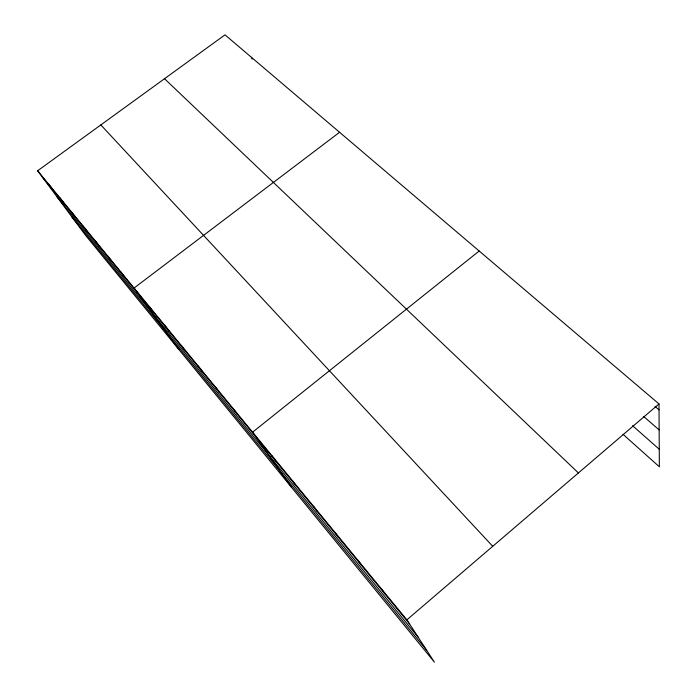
<?xml version="1.0" encoding="UTF-8"?>
<svg xmlns="http://www.w3.org/2000/svg" width="697" height="697" viewBox="0 0 697 697"><rect width="100%" height="100%" fill="white"/><g stroke="black" fill="none" stroke-linecap="round" stroke-linejoin="round"><path stroke-width="1.05" d="M406.891 619.825L659.005 403.938L225 34.85L37.647 170.756L85.409 235.15L434.397 662.15L406.891 619.825L37.647 170.756M479.179 251.007L252.593 432.175L291.477 487.281M339.57 132.282L134.077 288.035L178.885 349.519M654.962 406.377L659.04 409.862M643.732 416.527L659.153 429.918M632.554 425.693L659.257 449.234M623.005 434.292L659.353 466.798L659.005 403.938M164.518 78.726L578.414 472.949M100.83 124.929L492.735 546.317M42.029 176.663L409.488 623.832M57.049 196.911L418.287 637.372M71.782 216.776L426.738 650.371M48.563 184.034L52.92 189.924M71.294 211.679L75.607 217.534M59.768 197.669L64.115 203.541M83.143 226.089L87.43 231.918M107.869 256.165L112.095 261.933M95.332 240.918L99.593 246.712M120.781 271.865L124.963 277.589M149.297 306.549L153.384 312.178M165.041 325.691L169.066 331.267M181.325 345.503L185.297 351.009M198.192 366.021L202.095 371.449M215.669 387.271L219.485 392.62M233.791 409.313L237.52 414.558M272.109 455.908L275.629 460.944M292.383 480.573L295.789 485.469M313.467 506.214L316.743 510.962M335.405 532.891L338.533 537.483M358.249 560.667L361.22 565.084M382.052 589.627L384.849 593.844M251.364 57.267L252.183 59.175"/></g></svg>
